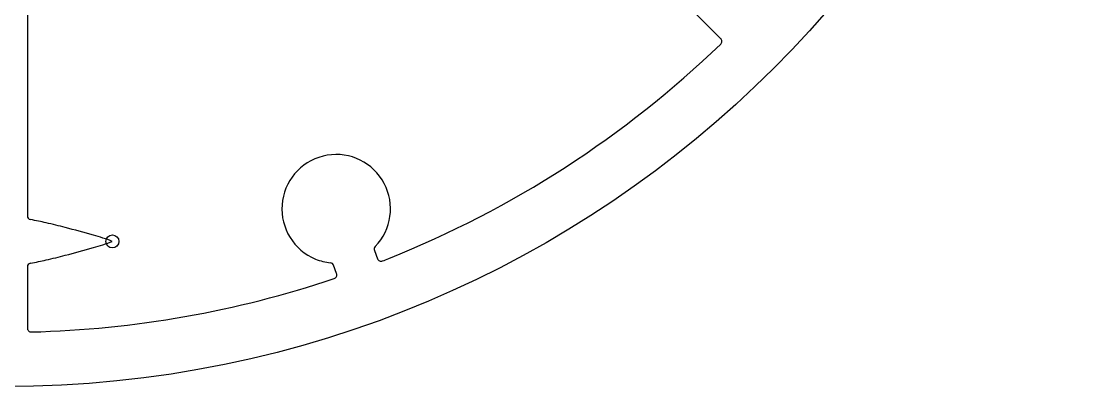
# Model space of a CAD drawing. Header units: millimetres. Extents: x -70 to 70, y -70 to 70.
# Drawn here: x 1 to 70.2, y -70.2 to -46.6 of the extents above; entities that cross this region are included whole.
import ezdxf

# ---------------------------------------------------------------- set-up
doc = ezdxf.new("R2010")
doc.units = ezdxf.units.MM
for name, color, linetype in [('CUT_INNER', 6, 'Continuous'), ('CUT_OUTER', 1, 'Continuous'), ('ENGRAVE', 7, 'Continuous')]:
    doc.layers.add(name, color=color, linetype=linetype)

msp = doc.modelspace()

# ---------------------------------------------------------------- linework, layer by layer
at = {"layer": 'CUT_INNER'}
for points in [[(46.226, -47.716), (36.309, -37.798)], [(1.404, -41.942), (1.404, -59.163)], [(23.842, -61.4), (24.036, -61.934)], [(24.078, -60.941), (23.892, -61.147)], [(1.404, -62.471), (1.404, -66.419)], [(21.397, -62.894), (21.204, -62.362)]]:
    msp.add_lwpolyline(points, dxfattribs=at)
for centre, radius, start, end in [((46.05, -47.892), 0.25, 313.76953, 45), ((0.002, -0.005), 66.685, 291.7971, 313.87715), ((21.369, -58.71), 3.51, 320.52493, 247.60007), ((1.654, -59.163), 0.25, 180, 259.16692), ((-2.261, -80.719), 21.659, 76.95979, 79.71253), ((-6.617, -99.987), 41.412, 75.36456, 77.103), ((-17.749, -142.459), 85.319, 74.06357, 75.33855), ((2.975, -50.87), 10.693, 284.63354, 291.51809), ((2.978, -70.756), 10.684, 68.48047, 75.36368), ((-16.494, 16.24), 80.566, 284.62272, 285.97299), ((24.077, -61.315), 0.25, 137.8125, 200), ((1.654, -62.471), 0.25, 100.83308, 180), ((-2.258, -40.931), 21.642, 280.28705, 283.03543), ((-6.609, -21.682), 41.377, 282.89278, 284.6341), ((21.356, -58.752), 3.466, 247.53061, 264.19754), ((20.969, -62.448), 0.25, 20, 81.5625), ((24.271, -61.848), 0.25, 200, 291.26953), ((11.171, -28.183), 36.374, 291.2627, 291.94404), ((21.162, -62.979), 0.25, 288.45703, 20), ((0.002, -0.011), 66.679, 271.42602, 288.57474), ((1.654, -66.419), 0.25, 180, 271.58203)]:
    msp.add_arc(centre, radius, start, end, dxfattribs=at)
at = {"layer": 'CUT_OUTER'}
msp.add_circle((0, 0), 70.2, dxfattribs=at)
at = {"layer": 'ENGRAVE'}
msp.add_circle((6.898, -60.817), 0.421, dxfattribs=at)

doc.saveas('drawing.dxf')
